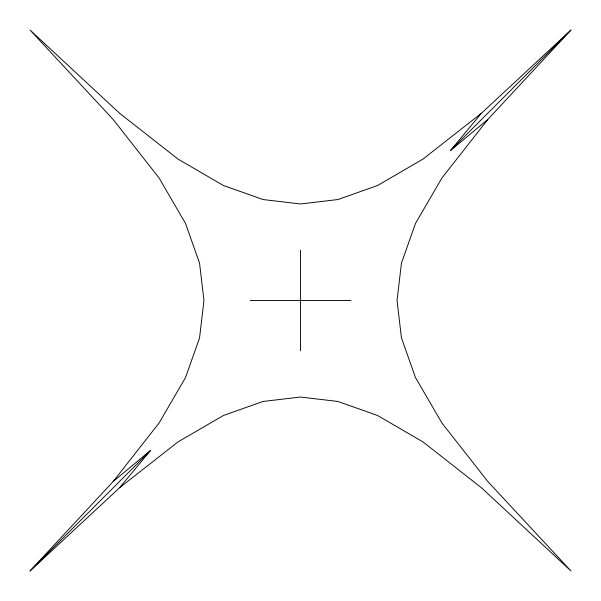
<?xml version="1.0" encoding="UTF-8"?>
<svg xmlns="http://www.w3.org/2000/svg" width="601" height="601" viewBox="0 0 601 601"><rect width="100%" height="100%" fill="white"/><g stroke="black" fill="none" stroke-linecap="round" stroke-linejoin="round"><path stroke-width="0.9" d="M113.228 481.461L159.077 422.999L185.521 377.556L199.547 337.897L203.964 300.5L199.547 263.103L185.521 223.444L159.077 178.001L113.228 119.539L30.05 30.05L119.539 113.228L178.001 159.077L223.444 185.521L263.103 199.547L300.5 203.964L337.897 199.547L377.556 185.521L422.999 159.077L481.461 113.228L570.95 30.05L487.772 119.539L441.923 178.001L415.479 223.444L401.453 263.103L397.036 300.5L401.453 337.897L415.479 377.556L441.923 422.999L487.772 481.461L570.95 570.95L481.461 487.772L422.999 441.923L377.556 415.479L337.897 401.453L300.5 397.036L263.103 401.453L223.444 415.479L178.001 441.923L119.539 487.772L30.05 570.95L113.228 481.461L150.566 450.434L119.539 487.772M487.772 119.539L450.434 150.566L481.461 113.228M30.05 570.95L150.566 450.434M450.434 150.566L570.95 30.05M250.174 300.5L350.826 300.5M300.5 250.174L300.5 350.826"/></g></svg>
